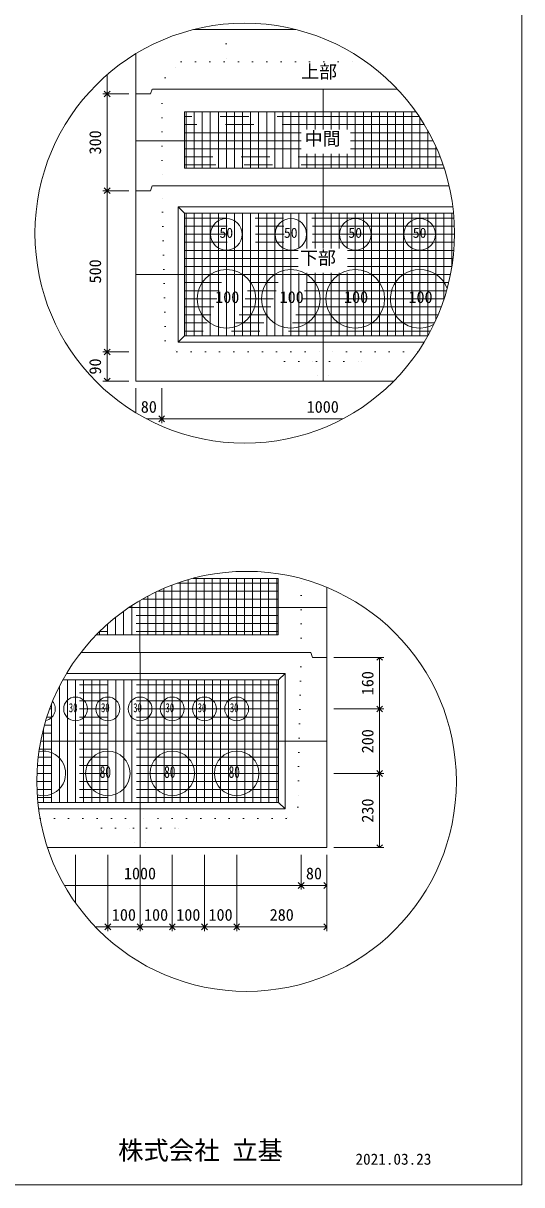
# Model space of a CAD drawing. Units: millimetres, scale not verified. Extents: x -4890 to 18490, y -2304 to 2304.
# Drawn here: x -2944 to -1830, y -1971 to 622 of the extents above; entities that cross this region are included whole.
import ezdxf
from ezdxf.enums import TextEntityAlignment as Align

# ---------------------------------------------------------------- set-up
doc = ezdxf.new("R2010")
doc.units = ezdxf.units.MM
doc.header["$LTSCALE"] = 10
doc.linetypes.add('USER2', pattern=[50.8, 31.75, -6.35, 6.35, -6.35])
doc.linetypes.add('USER5', pattern=[3.185, 0.01, -3.175])
for name, color, linetype, lineweight in [('0-0_0', 1, 'Continuous', 18), ('0-1_Defpoints', 7, 'USER2', 5), ('0-2_waku', 7, 'Continuous', 18), ('0-3_gaikei', 7, 'Continuous', 18), ('0-4_kakure', 7, 'USER5', 18), ('0-5_sunpou', 7, 'Continuous', 5), ('0-7_hole', 7, 'Continuous', 18), ('0-8_uchigawa', 6, 'Continuous', 18), ('0-D_文字１', 7, 'Continuous', 18), ('0-E_コア部分\u3000寸法補', 150, 'USER2', 18), ('0-F_コア部分\u3000寸法補', 150, 'USER2', 18)]:
    doc.layers.add(name, color=color, linetype=linetype, lineweight=lineweight)
doc.styles.add('ＭＳ ゴシック', font='')
doc.styles.get('ＭＳ ゴシック').set_extended_font_data('MS Gothic')

# ---------------------------------------------------------------- blocks, each defined once
blk = doc.blocks.new('_Open90_46')
at = {"layer": '0-5_sunpou'}
blk.add_line((0, 0), (-1, 0), dxfattribs=at)
blk.add_lwpolyline([(-0.5, 0.5), (0, 0), (-0.5, -0.5)], dxfattribs=at)

msp = doc.modelspace()

# ---------------------------------------------------------------- linework, layer by layer
at = {"layer": '0-0_0'}
for p, q in [((-2274.09, 385.1), (-2274.09, 475.27)), ((-2323.09, 360.07), (-2692.3, 360.07)), ((-2028.25, 360.07), (-2212.92, 360.07)), ((-2274.09, 259.27), (-2274.09, 331.19)), ((-2274.09, 119.3), (-2274.09, 259.27)), ((-2691.69, 61.27), (-1989.49, 61.27)), ((-2274.09, -176.33), (-2274.09, 65.39)), ((-2683.81, -782.52), (-2683.81, -666.67)), ((-2266.83, -681.72), (-2707.58, -681.72)), ((-2683.2, -1218.12), (-2683.2, -782.52)), ((-2905.22, -980.52), (-2265.6, -980.52))]:
    msp.add_line(p, q, dxfattribs=at)
at = {"layer": '0-1_Defpoints'}
for p, q in [((-2562.09, 298.87), (-2562.09, 424.87)), ((-2490.09, 298.87), (-2490.09, 424.87)), ((-2418.09, 298.87), (-2418.09, 424.87)), ((-2346.09, 298.87), (-2346.09, 424.87)), ((-2202.09, 298.87), (-2202.09, 424.87)), ((-2130.09, 298.87), (-2130.09, 424.87)), ((-2059.36, 414.07), (-2583.69, 414.07)), ((-2058.09, 298.87), (-2058.09, 412.16)), ((-2005.82, 306.07), (-2583.69, 306.07)), ((-2562.09, -75.53), (-2562.09, 198.07)), ((-2490.09, -75.53), (-2490.09, 198.07)), ((-2418.09, -75.53), (-2418.09, 198.07)), ((-2346.09, -75.53), (-2346.09, 198.07)), ((-2202.09, -75.53), (-2202.09, 198.07)), ((-2130.09, -75.53), (-2130.09, 198.07)), ((-2058.09, -75.53), (-2058.09, 198.07)), ((-1986.09, 80.23), (-1986.09, 198.07)), ((-1980.76, 133.27), (-2583.69, 133.27)), ((-2010.04, -10.73), (-2583.69, -10.73)), ((-2539.81, -742.92), (-2539.81, -616.92)), ((-2467.81, -742.92), (-2467.81, -616.92)), ((-2395.81, -742.92), (-2395.81, -616.92)), ((-2611.81, -742.92), (-2611.81, -631.97)), ((-2374.21, -627.72), (-2600.18, -627.72)), ((-2755.81, -742.92), (-2755.81, -719.12)), ((-2374.21, -735.72), (-2773.61, -735.72)), ((-2827.2, -1117.32), (-2827.2, -843.72)), ((-2755.2, -1117.32), (-2755.2, -843.72)), ((-2611.2, -1117.32), (-2611.2, -843.72)), ((-2539.2, -1117.32), (-2539.2, -843.72)), ((-2467.2, -1117.32), (-2467.2, -843.72)), ((-2395.2, -1117.32), (-2395.2, -843.72)), ((-2373.6, -908.52), (-2885.12, -908.52)), ((-2899.2, -1117.32), (-2899.2, -953.8)), ((-2373.6, -1052.52), (-2913.54, -1052.52))]:
    msp.add_line(p, q, dxfattribs=at)
at = {"layer": '0-2_waku'}
for p in [(-1830, 2304.11), (-4890, -1970.89), (-4890, -1970.89), (-4890, -1970.89), (-4890, -1970.89)]:
    msp.add_line(p, (-1830, -1970.89), dxfattribs=at)
at = {"layer": '0-2_waku', "color": 6, "linetype": 'USER2'}
for p, q in [((-2583.69, 424.87), (-2274.09, 424.87)), ((-2583.69, 424.87), (-2583.69, 298.87)), ((-2066.8, 424.87), (-2274.09, 424.87)), ((-2583.69, 298.87), (-2274.09, 298.87)), ((-2003.41, 298.87), (-2274.09, 298.87)), ((-2374.21, -616.92), (-2565.04, -616.92)), ((-2374.21, -616.92), (-2374.21, -742.92)), ((-2780.78, -742.92), (-2683.81, -742.92)), ((-2374.21, -742.92), (-2683.81, -742.92))]:
    msp.add_line(p, q, dxfattribs=at)
at = {"layer": '0-3_gaikei'}
for p, q in [((-2562.75, 608.47), (-2508.7, 608.47)), ((-2562.75, 608.47), (-2508.7, 608.47)), ((-2562.75, 608.47), (-2508.7, 608.47)), ((-2335.65, 608.47), (-2562.75, 608.47)), ((-2562.7, 608.47), (-2335.65, 608.47)), ((-2562.7, 608.47), (-2335.65, 608.47)), ((-2692.3, 464.47), (-2692.3, 554.48)), ((-2656.3, 475.27), (-2659.9, 464.47)), ((-2274.09, 475.27), (-2655.69, 475.27)), ((-2108.11, 475.27), (-2274.7, 475.27)), ((-2692.3, 464.47), (-2692.3, -176.33)), ((-2659.9, 464.47), (-2692.3, 464.47)), ((-2659.9, 464.47), (-2692.3, 464.47)), ((-2659.9, 248.47), (-2692.3, 248.47)), ((-2659.9, 248.47), (-2692.3, 248.47)), ((-2656.3, 259.27), (-2659.9, 248.47)), ((-2274.09, 259.27), (-2655.69, 259.27)), ((-1992.4, 259.27), (-2274.7, 259.27)), ((-2692.3, -176.33), (-2115.99, -176.33)), ((-2692.3, -176.33), (-2115.99, -176.33)), ((-2692.3, -176.33), (-2115.99, -176.33)), ((-2265.6, -994.92), (-2265.6, -636.96)), ((-2301.6, -782.52), (-2298, -793.32)), ((-2265.6, -793.32), (-2298, -793.32))]:
    msp.add_line(p, q, dxfattribs=at)
for points in [[(-2889.91, -1218.12), (-2265.6, -1218.12), (-2265.6, -793.32)], [(-2880.77, -1218.12), (-2265.6, -1218.12), (-2265.6, -793.32)], [(-2301.6, -782.52), (-2683.2, -782.52), (-2815.27, -782.52)]]:
    msp.add_lwpolyline(points, dxfattribs=at)
at = {"layer": '0-4_kakure'}
for p, q in [((-2490.7, 608.47), (-2490.7, 620.59)), ((-2490.7, 608.47), (-2490.7, 536.47)), ((-2626.89, 500.47), (-2590.89, 536.47)), ((-2590.89, 536.47), (-2178.61, 536.47)), ((-2626.89, 500.47), (-2634.09, 475.27)), ((-2634.09, 475.27), (-2634.09, 259.27)), ((-2626.66, -86.33), (-2634.09, 259.27)), ((-2626.66, -86.33), (-2600.91, -111.53)), ((-2600.91, -111.53), (-2274.09, -111.53)), ((-2360.49, -133.13), (-2382.09, -111.53)), ((-2062.44, -111.53), (-2274.09, -111.53)), ((-2187.69, -133.13), (-2166.09, -111.53)), ((-2360.49, -133.13), (-2288.49, -133.13)), ((-2288.49, -133.13), (-2285.61, -176.33)), ((-2259.69, -133.13), (-2262.57, -176.33)), ((-2259.69, -133.13), (-2187.69, -133.13)), ((-2323.2, -782.52), (-2323.2, -617.39)), ((-2323.2, -782.52), (-2330.63, -1128.12)), ((-2330.63, -1128.12), (-2356.38, -1153.32)), ((-2906.44, -1153.32), (-2683.2, -1153.32)), ((-2769.6, -1174.92), (-2791.2, -1153.32)), ((-2356.38, -1153.32), (-2683.2, -1153.32)), ((-2596.8, -1174.92), (-2575.2, -1153.32)), ((-2769.6, -1174.92), (-2697.6, -1174.92)), ((-2697.6, -1174.92), (-2694.72, -1218.12)), ((-2668.8, -1174.92), (-2671.68, -1218.12)), ((-2668.8, -1174.92), (-2596.8, -1174.92))]:
    msp.add_line(p, q, dxfattribs=at)
at = {"layer": '0-5_sunpou', "color": 150, "lineweight": 18}
for p, q in [((-2756.61, 507.59), (-2756.61, 477.43)), ((-2708.14, 464.47), (-2765.97, 464.47)), ((-2723.98, 464.47), (-2765.97, 464.47)), ((-2756.61, 451.51), (-2756.61, 261.43)), ((-2708.14, 248.47), (-2765.97, 248.47)), ((-2708.14, 248.47), (-2765.97, 248.47)), ((-2756.61, 235.51), (-2756.61, -98.57)), ((-2708.14, -111.53), (-2765.97, -111.53)), ((-2723.98, -111.53), (-2765.97, -111.53)), ((-2756.61, -124.49), (-2756.61, -163.37)), ((-2708.14, -176.33), (-2765.97, -176.33)), ((-2692.3, -192.17), (-2692.3, -247.38)), ((-2634.7, -192.17), (-2634.7, -270.23)), ((-2634.7, -192.17), (-2634.7, -270.23)), ((-2668.52, -260.87), (-2647.66, -260.87)), ((-2621.74, -260.87), (-2229.88, -260.87)), ((-2249.76, -793.32), (-2138.45, -793.32)), ((-2147.81, -806.28), (-2147.81, -895.56)), ((-2249.76, -908.52), (-2138.45, -908.52)), ((-2249.76, -908.52), (-2138.45, -908.52)), ((-2147.81, -921.48), (-2147.81, -1039.56)), ((-2249.76, -1052.52), (-2138.45, -1052.52)), ((-2249.76, -1052.52), (-2138.45, -1052.52)), ((-2147.81, -1065.48), (-2147.81, -1205.16)), ((-2249.76, -1218.12), (-2138.45, -1218.12)), ((-2827.2, -1233.96), (-2827.2, -1341.76)), ((-2755.2, -1233.96), (-2755.2, -1404.42)), ((-2755.2, -1233.96), (-2755.2, -1404.42)), ((-2683.2, -1233.96), (-2683.2, -1404.42)), ((-2683.2, -1233.96), (-2683.2, -1404.42)), ((-2611.2, -1233.96), (-2611.2, -1404.42)), ((-2611.2, -1233.96), (-2611.2, -1404.42)), ((-2539.2, -1233.96), (-2539.2, -1404.42)), ((-2539.2, -1233.96), (-2539.2, -1404.42)), ((-2467.2, -1233.96), (-2467.2, -1404.42)), ((-2467.2, -1233.96), (-2467.2, -1404.42)), ((-2323.2, -1233.96), (-2323.2, -1312.02)), ((-2323.2, -1233.96), (-2323.2, -1312.02)), ((-2265.6, -1233.96), (-2265.6, -1312.02)), ((-2265.6, -1233.96), (-2265.6, -1404.42)), ((-2852.17, -1302.66), (-2336.16, -1302.66)), ((-2310.24, -1302.66), (-2278.56, -1302.66)), ((-2783.06, -1395.06), (-2768.16, -1395.06)), ((-2742.24, -1395.06), (-2696.16, -1395.06)), ((-2670.24, -1395.06), (-2624.16, -1395.06)), ((-2598.24, -1395.06), (-2552.16, -1395.06)), ((-2526.24, -1395.06), (-2480.16, -1395.06)), ((-2454.24, -1395.06), (-2278.56, -1395.06))]:
    msp.add_line(p, q, dxfattribs=at)
for centre in [(-2449.2, 153.55), (-2444.99, -1070.17)]:
    msp.add_circle(centre, 468.88, dxfattribs=at)
at = {"layer": '0-7_hole'}
for centre, radius in [((-2490.09, 151.27), 35.28), ((-2346.09, 151.27), 35.28), ((-2202.09, 151.27), 35.28), ((-2058.09, 151.27), 35.28), ((-2490.09, 7.27), 65.52), ((-2346.09, 7.27), 65.52), ((-2202.09, 7.27), 65.52), ((-2827.2, -908.52), 26.64), ((-2755.2, -908.52), 26.64), ((-2683.2, -908.52), 26.64), ((-2611.2, -908.52), 26.64), ((-2539.2, -908.52), 26.64), ((-2467.2, -908.52), 26.64), ((-2755.2, -1052.52), 49.68), ((-2611.2, -1052.52), 49.68), ((-2467.2, -1052.52), 49.68)]:
    msp.add_circle(centre, radius, dxfattribs=at)
for centre, radius, start, end in [((-2058.09, 7.27), 65.52, 20.66629, 298.32089), ((-2899.2, -908.52), 26.64, 281.59033, 39.2294), ((-2899.2, -1052.52), 49.68, 253.99064, 101.55918)]:
    msp.add_arc(centre, radius, start, end, dxfattribs=at)
at = {"layer": '0-8_uchigawa'}
for p, q in [((-2598.09, 212.47), (-2583.69, 198.07)), ((-2598.09, -89.93), (-2598.09, 212.47)), ((-2583.69, 198.07), (-2274.09, 198.07)), ((-2583.69, -75.53), (-2583.69, 198.07)), ((-2274.09, 198.07), (-1982.44, 198.07)), ((-2598.09, -89.93), (-2583.69, -75.53)), ((-2583.69, -75.53), (-2040.09, -75.53)), ((-2598.09, -89.93), (-2048.5, -89.93)), ((-2359.2, -1131.72), (-2359.2, -829.32)), ((-2373.6, -1117.32), (-2373.6, -843.72)), ((-2911.49, -1117.32), (-2373.6, -1117.32)), ((-2909.81, -1131.72), (-2359.2, -1131.72)), ((-2359.2, -1131.72), (-2373.6, -1117.32))]:
    msp.add_line(p, q, dxfattribs=at)
for points in [[(-2598.09, 212.47), (-2274.09, 212.47), (-1984.04, 212.47)], [(-2855.56, -843.72), (-2683.2, -843.72), (-2373.6, -843.72), (-2359.2, -829.32)], [(-2847.28, -829.32), (-2683.2, -829.32), (-2359.2, -829.32)]]:
    msp.add_lwpolyline(points, dxfattribs=at)
at = {"layer": '0-E_コア部分\u3000寸法補'}
for p, q in [((-2580.09, 298.87), (-2580.09, 424.87)), ((-2544.09, 298.87), (-2544.09, 424.87)), ((-2508.09, 298.87), (-2508.09, 424.87)), ((-2472.09, 298.87), (-2472.09, 424.87)), ((-2436.09, 298.87), (-2436.09, 424.87)), ((-2400.09, 298.87), (-2400.09, 424.87)), ((-2364.09, 298.87), (-2364.09, 424.87)), ((-2328.09, 298.87), (-2328.09, 424.87)), ((-2292.09, 385.1), (-2292.09, 424.87)), ((-2256.09, 385.1), (-2256.09, 424.87)), ((-2220.09, 385.1), (-2220.09, 424.87)), ((-2184.09, 298.87), (-2184.09, 424.87)), ((-2148.09, 298.87), (-2148.09, 424.87)), ((-2112.09, 298.87), (-2112.09, 424.87)), ((-2076.09, 298.87), (-2076.09, 424.87)), ((-2323.09, 378.07), (-2583.69, 378.07)), ((-2037.57, 378.07), (-2212.92, 378.07)), ((-2040.09, 298.87), (-2040.09, 382.62)), ((-2323.09, 342.07), (-2583.69, 342.07)), ((-2019.89, 342.07), (-2212.92, 342.07)), ((-2292.09, 298.87), (-2292.09, 331.19)), ((-2256.09, 298.87), (-2256.09, 331.19)), ((-2220.09, 298.87), (-2220.09, 331.19)), ((-2004.09, 298.87), (-2004.09, 300.94)), ((-1981.54, 187.27), (-2583.69, 187.27)), ((-2580.09, -75.53), (-2580.09, 198.07)), ((-2544.09, -75.53), (-2544.09, 198.07)), ((-2508.09, -75.53), (-2508.09, 198.07)), ((-2472.09, -75.53), (-2472.09, 198.07)), ((-2436.09, -75.53), (-2436.09, 198.07)), ((-2400.09, -75.53), (-2400.09, 198.07)), ((-2364.09, -75.53), (-2364.09, 198.07)), ((-2328.09, 119.3), (-2328.09, 198.07)), ((-2292.09, 119.3), (-2292.09, 198.07)), ((-2256.09, 119.3), (-2256.09, 198.07)), ((-2220.09, 119.3), (-2220.09, 198.07)), ((-2184.09, -75.53), (-2184.09, 198.07)), ((-2148.09, -75.53), (-2148.09, 198.07)), ((-2112.09, -75.53), (-2112.09, 198.07)), ((-2076.09, -75.53), (-2076.09, 198.07)), ((-2040.09, -75.53), (-2040.09, 198.07)), ((-2004.09, 6.16), (-2004.09, 198.07)), ((-1980.33, 151.27), (-2583.69, 151.27)), ((-2329.71, 115.27), (-2583.69, 115.27)), ((-1981.89, 115.27), (-2219.55, 115.27)), ((-2329.71, 79.27), (-2583.69, 79.27)), ((-1986.24, 79.27), (-2219.55, 79.27)), ((-2328.09, -75.53), (-2328.09, 65.39)), ((-2292.09, -75.53), (-2292.09, 65.39)), ((-2256.09, -75.53), (-2256.09, 65.39)), ((-2220.09, -75.53), (-2220.09, 65.39)), ((-1993.47, 43.27), (-2583.69, 43.27)), ((-2003.72, 7.27), (-2583.69, 7.27)), ((-2017.2, -28.73), (-2583.69, -28.73)), ((-2034.23, -64.73), (-2583.69, -64.73)), ((-2557.81, -742.92), (-2557.81, -616.92)), ((-2521.81, -742.92), (-2521.81, -616.92)), ((-2485.81, -742.92), (-2485.81, -616.92)), ((-2449.81, -742.92), (-2449.81, -616.92)), ((-2413.81, -742.92), (-2413.81, -616.92)), ((-2377.81, -742.92), (-2377.81, -616.92)), ((-2629.81, -742.92), (-2629.81, -639.25)), ((-2593.81, -742.92), (-2593.81, -625.54)), ((-2374.21, -663.72), (-2678.75, -663.72)), ((-2665.81, -742.92), (-2665.81, -656.55)), ((-2374.21, -699.72), (-2732.42, -699.72)), ((-2701.81, -742.92), (-2701.81, -677.88)), ((-2737.81, -742.92), (-2737.81, -703.97)), ((-2773.81, -742.92), (-2773.81, -735.92)), ((-2373.6, -854.52), (-2861.33, -854.52)), ((-2845.2, -1117.32), (-2845.2, -843.72)), ((-2809.2, -1117.32), (-2809.2, -843.72)), ((-2773.2, -1117.32), (-2773.2, -843.72)), ((-2737.2, -1117.32), (-2737.2, -843.72)), ((-2701.2, -1117.32), (-2701.2, -843.72)), ((-2665.2, -1117.32), (-2665.2, -843.72)), ((-2629.2, -1117.32), (-2629.2, -843.72)), ((-2593.2, -1117.32), (-2593.2, -843.72)), ((-2557.2, -1117.32), (-2557.2, -843.72)), ((-2521.2, -1117.32), (-2521.2, -843.72)), ((-2485.2, -1117.32), (-2485.2, -843.72)), ((-2449.2, -1117.32), (-2449.2, -843.72)), ((-2413.2, -1117.32), (-2413.2, -843.72)), ((-2377.2, -1117.32), (-2377.2, -843.72)), ((-2881.2, -1117.32), (-2881.2, -898.21)), ((-2373.6, -890.52), (-2878.09, -890.52)), ((-2373.6, -926.52), (-2891.32, -926.52)), ((-2373.6, -962.52), (-2901.34, -962.52)), ((-2373.6, -998.52), (-2908.36, -998.52)), ((-2373.6, -1034.52), (-2912.51, -1034.52)), ((-2373.6, -1070.52), (-2913.87, -1070.52)), ((-2373.6, -1106.52), (-2912.46, -1106.52))]:
    msp.add_line(p, q, dxfattribs=at)
at = {"layer": '0-F_コア部分\u3000寸法補'}
for p, q in [((-2562.09, 298.87), (-2562.09, 424.87)), ((-2526.09, 298.87), (-2526.09, 424.87)), ((-2490.09, 298.87), (-2490.09, 424.87)), ((-2454.09, 298.87), (-2454.09, 424.87)), ((-2382.09, 298.87), (-2382.09, 424.87)), ((-2310.09, 385.1), (-2310.09, 424.87)), ((-2238.09, 385.1), (-2238.09, 424.87)), ((-2166.09, 298.87), (-2166.09, 424.87)), ((-2094.09, 298.87), (-2094.09, 424.87)), ((-2047.91, 396.07), (-2583.69, 396.07)), ((-2022.09, 298.87), (-2022.09, 347)), ((-2012.43, 324.07), (-2583.69, 324.07)), ((-2310.09, 298.87), (-2310.09, 331.19)), ((-2238.09, 298.87), (-2238.09, 331.19)), ((-2526.09, -75.53), (-2526.09, 198.07)), ((-2490.09, -75.53), (-2490.09, 198.07)), ((-2454.09, -75.53), (-2454.09, 198.07)), ((-2382.09, -75.53), (-2382.09, 198.07)), ((-2310.09, 119.3), (-2310.09, 198.07)), ((-2238.09, 119.3), (-2238.09, 198.07)), ((-2166.09, -75.53), (-2166.09, 198.07)), ((-2094.09, -75.53), (-2094.09, 198.07)), ((-2022.09, -39.9), (-2022.09, 198.07)), ((-1980.59, 169.27), (-2583.69, 169.27)), ((-2329.71, 97.27), (-2583.69, 97.27)), ((-1983.71, 97.27), (-2219.55, 97.27)), ((-2310.09, -75.53), (-2310.09, 65.39)), ((-2238.09, -75.53), (-2238.09, 65.39)), ((-1998.21, 25.27), (-2583.69, 25.27)), ((-2025.25, -46.73), (-2583.69, -46.73)), ((-2575.81, -742.92), (-2575.81, -619.91)), ((-2503.81, -742.92), (-2503.81, -616.92)), ((-2431.81, -742.92), (-2431.81, -616.92)), ((-2647.81, -742.92), (-2647.81, -647.43)), ((-2374.21, -645.72), (-2644.21, -645.72)), ((-2719.81, -742.92), (-2719.81, -690.28)), ((-2374.21, -717.72), (-2754.22, -717.72)), ((-2791.2, -1117.32), (-2791.2, -843.72)), ((-2719.2, -1117.32), (-2719.2, -843.72)), ((-2647.2, -1117.32), (-2647.2, -843.72)), ((-2575.2, -1117.32), (-2575.2, -843.72)), ((-2503.2, -1117.32), (-2503.2, -843.72)), ((-2431.2, -1117.32), (-2431.2, -843.72)), ((-2373.6, -872.52), (-2870.17, -872.52)), ((-2863.2, -1117.32), (-2863.2, -858.16)), ((-2899.2, -1117.32), (-2899.2, -953.8)), ((-2373.6, -944.52), (-2896.72, -944.52)), ((-2373.6, -1016.52), (-2910.79, -1016.52)), ((-2373.6, -1088.52), (-2913.51, -1088.52))]:
    msp.add_line(p, q, dxfattribs=at)

# ---------------------------------------------------------------- block references
at = {"layer": '0-5_sunpou', "xscale": 12.96, "yscale": 12.96}
for p, rotation in [((-2756.61, 464.47), 270), ((-2756.61, 464.47), 90), ((-2756.61, 248.47), 270), ((-2756.61, 248.47), 90), ((-2756.61, -111.53), 270), ((-2756.61, -111.53), 90), ((-2756.61, -176.33), 270), ((-2634.7, -260.87), 180), ((-2147.81, -793.32), 90), ((-2147.81, -908.52), 270), ((-2147.81, -908.52), 90), ((-2147.81, -1052.52), 270), ((-2147.81, -1052.52), 90), ((-2147.81, -1218.12), 270), ((-2323.2, -1302.66), 180), ((-2755.2, -1395.06), 180), ((-2683.2, -1395.06), 180), ((-2611.2, -1395.06), 180), ((-2539.2, -1395.06), 180), ((-2467.2, -1395.06), 180)]:
    msp.add_blockref('_Open90_46', p, dxfattribs=dict(at, rotation=rotation))
for p in [(-2634.7, -260.87), (-2323.2, -1302.66), (-2265.6, -1302.66), (-2755.2, -1395.06), (-2683.2, -1395.06), (-2611.2, -1395.06), (-2539.2, -1395.06), (-2467.2, -1395.06), (-2265.6, -1395.06)]:
    msp.add_blockref('_Open90_46', p, dxfattribs=at)

# ---------------------------------------------------------------- texts
at = {"layer": '0-5_sunpou', "style": 'ＭＳ ゴシック'}
for s, p in [('300', (-2762.37, 329.47)), ('500', (-2762.37, 41.47)), ('90', (-2762.37, -161.93)), ('160', (-2153.57, -877.92)), ('200', (-2153.57, -1007.52)), ('230', (-2153.57, -1162.32))]:
    msp.add_text(s, height=26.39, rotation=90, dxfattribs=at).set_placement(p, align=Align.BOTTOM_LEFT)
for s, p in [('80', (-2681.5, -255.11)), ('1000', (-2310.7, -255.11)), ('1000', (-2719.2, -1296.9)), ('80', (-2312.4, -1296.9)), ('100', (-2746.2, -1389.3)), ('100', (-2674.2, -1389.3)), ('100', (-2602.2, -1389.3)), ('100', (-2530.2, -1389.3)), ('280', (-2393.4, -1389.3))]:
    msp.add_text(s, height=26.39, dxfattribs=at).set_placement(p, align=Align.BOTTOM_LEFT)
at = {"layer": '0-D_文字１', "style": 'ＭＳ ゴシック'}
for s, height, p in [('上部', 29.33, (-2322.89, 490.83)), ('中間', 29.33, (-2315.17, 341.36)), ('50', 22.43, (-2505.63, 136.62)), ('50', 22.43, (-2361.63, 136.62)), ('50', 22.43, (-2217.63, 136.62)), ('50', 22.43, (-2073.63, 136.62)), ('下部', 29.33, (-2325.4, 75.11)), ('100', 26.39, (-2515.25, -10.14)), ('100', 26.39, (-2371.25, -10.14)), ('100', 26.39, (-2227.25, -10.14)), ('100', 26.39, (-2083.25, -10.14)), ('株式会社 立基', 41.57, (-2732.23, -1927.41)), ('2021.03.23', 24.94, (-2201.72, -1933.62))]:
    msp.add_text(s, height=height, dxfattribs=at).set_placement(p, align=Align.BOTTOM_LEFT)
at = {"layer": '0-D_文字１', "style": 'ＭＳ ゴシック', "width": 0.7}
for s, height, p in [('30', 20.19, (-2842.32, -921.87)), ('30', 20.19, (-2770.32, -921.87)), ('30', 20.19, (-2698.32, -921.87)), ('30', 20.19, (-2626.32, -921.87)), ('30', 20.19, (-2554.32, -921.87)), ('30', 20.19, (-2482.32, -921.87)), ('80', 26.39, (-2773.25, -1070.29)), ('80', 26.39, (-2629.25, -1070.29)), ('80', 26.39, (-2485.25, -1070.29))]:
    msp.add_text(s, height=height, dxfattribs=at).set_placement(p, align=Align.BOTTOM_LEFT)

doc.saveas('drawing.dxf')
